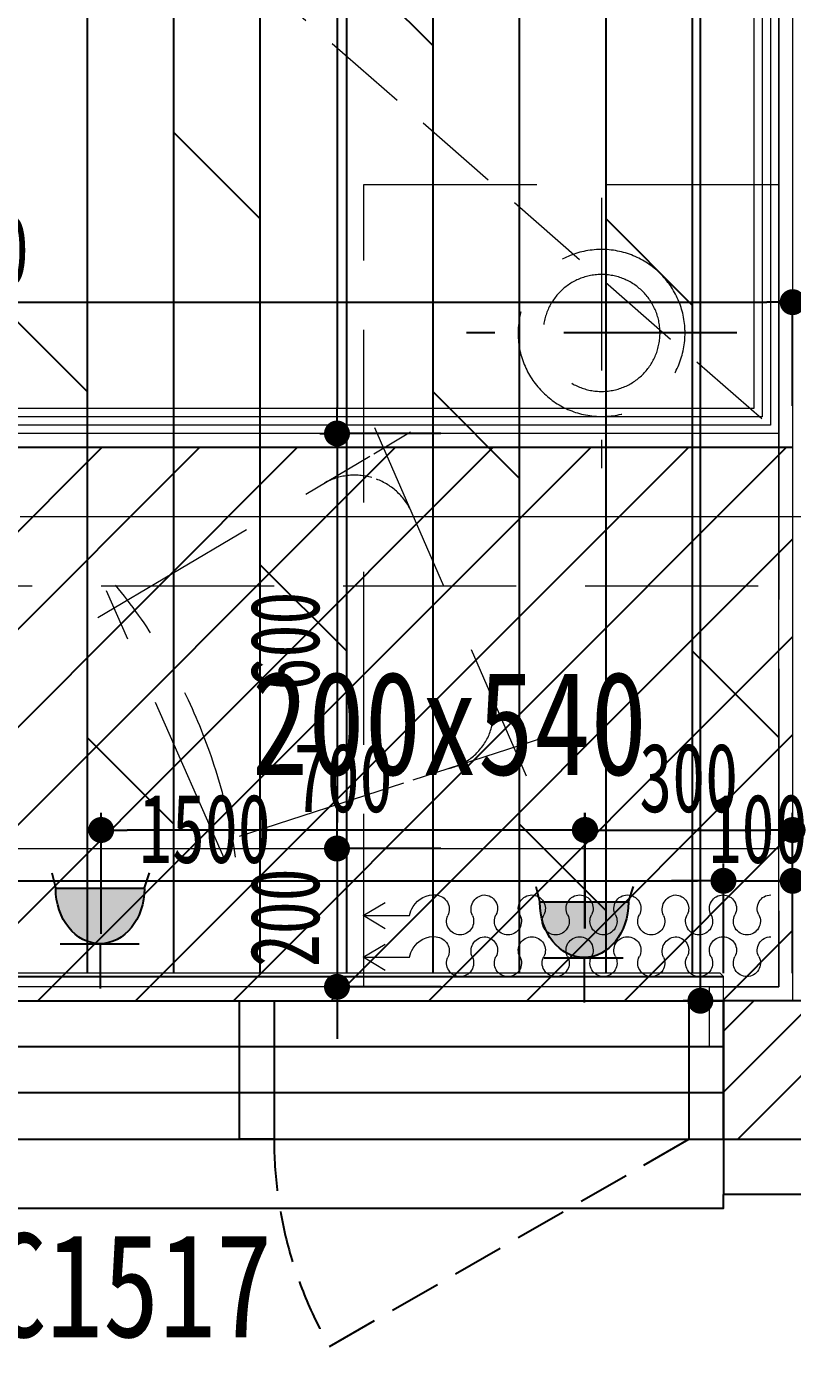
# Model space of a CAD drawing. Header units: millimetres. Extents: x 815519 to 890079, y 147095 to 251022.
# Drawn here: x 847004 to 848112, y 209418 to 211326 of the extents above; entities that cross this region are included whole.
import ezdxf
from ezdxf.enums import TextEntityAlignment as Align

# ---------------------------------------------------------------- set-up
doc = ezdxf.new("R2010")
doc.units = ezdxf.units.MM
doc.header["$LTSCALE"] = 1000
for name, pattern in [('__DASH', [0.35, 0.25, -0.1]), ('DASH', [0.35, 0.25, -0.1]), ('DOTE', [61.467999999999996, 50.8, -5.08, 0.508, -5.08])]:
    doc.linetypes.add(name, pattern=pattern)
doc.layers.get('Defpoints').update_dxf_attribs({"color": 1})
for name, color, linetype in [('0-活动家具', 30, 'Continuous'), ('A-WIND（门窗）', 155, 'Continuous'), ('A-完成面尺寸标注', 53, 'Continuous'), ('DOOR_FIRE', 4, 'Continuous'), ('DOOR_FIRE_TEXT', 7, 'Continuous'), ('EL-插座设备', 11, 'Continuous'), ('FC-材料分缝', 8, 'Continuous'), ('L-立面', 7, 'Continuous'), ('PC_预制外墙', 11, 'Continuous'), ('PC_预制外墙填充', 252, 'Continuous'), ('Q◆03 公共标注', 44, 'Continuous'), ('SURFACE', 6, 'Continuous'), ('看线', 163, 'Continuous'), ('砌墙(拆）', 12, 'Continuous')]:
    doc.layers.add(name, color=color, linetype=linetype)
for name, color, linetype, lineweight in [('EL-插座尺寸', 53, 'Continuous', 0), ('FF-活动家具', 33, 'Continuous', 0), ('FF-窗帘', 8, 'Continuous', 0), ('L-梁', 91, 'DASH', 0), ('RC-天花尺寸', 53, 'Continuous', 0), ('RC-天花灯具尺寸', 53, 'Continuous', 0), ('RC-天花造型', 40, 'Continuous', 0), ('S-WALL', 255, 'Continuous', 0), ('S-装饰完成线', 30, 'Continuous', 0), ('S-轴线', 149, 'DOTE', 0), ('梁标注', 134, 'Continuous', 18)]:
    doc.layers.add(name, color=color, linetype=linetype, lineweight=lineweight)
doc.styles.add('TH-STYLE1', font='', dxfattribs={"width": 0.7})
doc.styles.add('宋体', font='', dxfattribs={"width": 0.8})
doc.styles.add('文字标注', font='')
doc.styles.get('TH-STYLE1').set_extended_font_data('STFangsong')
doc.styles.get('宋体').set_extended_font_data('NSimSun')
doc.styles.get('文字标注').set_extended_font_data('SimSun')
doc.dimstyles.new('[布局]1：50', dxfattribs={"dimtxt": 2, "dimasz": 0.75, "dimexe": 0.5, "dimexo": 0.8, "dimgap": 0.5, "dimtad": 1, "dimdec": 0, "dimlfac": 50, "dimrnd": 5, "dimdsep": 46, "dimtxsty": 'TH-STYLE1', "dimblk": 'DOT', "dimcen": 1, "dimdle": 0.5, "dimclrd": 53, "dimclre": 53, "dimclrt": 53, "dimadec": 0, "dimazin": 0, "dimtfac": 1, "dimtdec": 0, "dimtix": 1, "dimtmove": 2, "dimatfit": 3, "dimldrblk": 'HBA_DIMENSION_TICK-天华', "dimfxl": 3, "dimfxlon": 1, "dimarcsym": 0})
doc.dimstyles.new('TH-1：50', dxfattribs={"dimscale": 50, "dimtxt": 2, "dimasz": 0.75, "dimexe": 0.5, "dimexo": 0.8, "dimgap": 0.5, "dimtad": 1, "dimdec": 0, "dimrnd": 5, "dimdsep": 46, "dimtxsty": 'TH-STYLE1', "dimblk": 'DOT', "dimcen": 1, "dimdle": 0.5, "dimclrd": 53, "dimclre": 53, "dimclrt": 2, "dimadec": 0, "dimazin": 2, "dimtfac": 1, "dimtdec": 0, "dimtix": 1, "dimtmove": 2, "dimatfit": 3, "dimldrblk": 'HBA_DIMENSION_TICK-天华', "dimfxl": 3, "dimfxlon": 1, "dimarcsym": 0})
doc.dimstyles.new('TH-[布局]1：50', dxfattribs={"dimscale": 0, "dimtxt": 2, "dimasz": 0.75, "dimexe": 0.3, "dimexo": 0.8, "dimgap": 0.5, "dimtad": 1, "dimdec": 0, "dimrnd": 5, "dimdsep": 46, "dimtxsty": 'TH-STYLE1', "dimblk": 'DOT', "dimcen": 1, "dimdle": 0.5, "dimclrd": 53, "dimclre": 53, "dimclrt": 53, "dimadec": 0, "dimazin": 2, "dimtfac": 1, "dimtdec": 0, "dimtix": 1, "dimtmove": 2, "dimatfit": 3, "dimldrblk": 'HBA_DIMENSION_TICK-天华', "dimfxl": 3, "dimfxlon": 1, "dimarcsym": 0})

# ---------------------------------------------------------------- blocks, each defined once
blk = doc.blocks.new('A$C1EA0113C')
at = {"layer": '0-活动家具', "color": 8, "linetype": 'DASH'}
blk.add_line((195.549183363968, 391.0984374190448), (195.549183363968, 3.650912549346685e-05), dxfattribs=at)
at = {"layer": 'FF-活动家具', "linetype": 'DASH'}
blk.add_line((-1.702865120023489e-05, 195.5492369645508), (391.0983837565873, 195.5492369645508), dxfattribs=at)
at = {"layer": 'FF-活动家具', "linetype": 'DASH', "extrusion": (0, 0, -1)}
for major_axis, ratio, start_param, end_param in [((1.73340445565072, 120.696936384047), 0.9999999996769376, 4.696314069680018, 10.9794993768596), ((-2.97781193208558, 84.44408005495366), 0.9999999996872012, -1.564399554018471, 4.718785753161113)]:
    blk.add_ellipse((195.5491833639389, 195.5492369645508), major_axis=major_axis, ratio=ratio, start_param=start_param, end_param=end_param, dxfattribs=at)
blk = doc.blocks.new('A$C733D5D15')
at = {"layer": 'FF-活动家具', "linetype": 'DASH'}
for p, q in [((368.1799120194046, 624.0153074968839), (560.6067345349875, 209.1146817791741)), ((-3.341736737638712e-05, 475.9580544346245), (405.5503612627363, 607.6115346915321)), ((85.427604433964, 208.3159410334192), (19.86624071816914, 512.7174838093342)), ((601.3134762732079, 197.7497641954105), (77.90934537901194, 30.50470470241271)), ((130.2938569862163, 0.001840754644945264), (88.46212965701125, 194.2266343568917)), ((563.5383701404935, 202.7936427933164), (589.5335397095041, 146.7442211022135))]:
    blk.add_line(p, q, dxfattribs=at)
for centre, radius, start, end in [((-30.04178614984266, 1258.686014368432), 798.7587746326495, 272.3925279999871, 303.6108567061957), ((445.9108490341896, 242.5763685248094), 89.9999999999999, 338.1735439762219, 23.43100637849881), ((445.9108490341896, 242.5763685248094), 89.9999999999999, 287.7204132468497, 333.6997813437555), ((182.2275440461235, 150.8814020511927), 82.93118123551704, 186.567146300407, 286.5409452305503)]:
    blk.add_arc(centre, radius, start, end, dxfattribs=at)
blk = doc.blocks.new('wgwegwevberr')
at = {"layer": 'L-梁', "linetype": 'DASH'}
for p, q in [((845712.2908410077, 139443.9198255709), (850512.2908410077, 139443.9198255709)), ((845712.2908410077, 139243.9198255709), (850512.2908410077, 139243.9198255709))]:
    blk.add_line(p, q, dxfattribs=at)
blk = doc.blocks.new('_Dot')
at = {"color": 33, "linetype": 'ByBlock', "lineweight": -2}
blk.add_line((-0.5, 0), (-1, 0), dxfattribs=at)
at = {"color": 33, "linetype": 'ByBlock', "const_width": 0.5}
blk.add_lwpolyline([(-0.25, 0, 1), (0.25, 0, 1)], format="xyb", close=True, dxfattribs=at)
blk = doc.blocks.new('*D372')
at = {"layer": 'Defpoints', "color": 0, "transparency": 16777216}
for p in [(847112.2403575006, 210164.3065036868), (847812.2898825818, 209981.9243857978), (847112.2403575006, 209969.8547322735)]:
    blk.add_point(p, dxfattribs=at)
at = {"layer": 'EL-插座尺寸', "color": 53, "lineweight": -2, "transparency": 16777216}
for p, q in [((847112.2403575006, 210014.3065036868), (847112.2403575006, 210189.3065036868)), ((847812.2898825818, 210021.9243857978), (847812.2898825818, 210189.3065036868)), ((847774.7898825818, 210164.3065036868), (847149.7403575006, 210164.3065036868))]:
    blk.add_line(p, q, dxfattribs=at)
at = {"layer": 'EL-插座尺寸', "color": 53, "lineweight": -2, "transparency": 16777216, "xscale": 37.5, "yscale": 37.5, "zscale": 37.5, "rotation": 180}
blk.add_blockref('_Dot', (847112.2403575006, 210164.3065036868), dxfattribs=at)
at = {"layer": 'EL-插座尺寸', "color": 53, "lineweight": -2, "transparency": 16777216, "xscale": 37.5, "yscale": 37.5, "zscale": 37.5}
blk.add_blockref('_Dot', (847812.2898825818, 210164.3065036868), dxfattribs=at)
at = {"layer": 'EL-插座尺寸', "color": 2, "transparency": 16777216, "insert": (847462.2651200412, 210239.3065036868), "char_height": 100, "attachment_point": 5, "style": 'TH-STYLE1'}
blk.add_mtext('700', dxfattribs=at)
blk = doc.blocks.new('HBA_DIMENSION_TICK-天华')
at = {"color": 50, "linetype": 'ByBlock'}
for points in [[(-72.71380314899943, 62.30698125037156), (-54.90621744059899, 79.96268050879007), (-12, -0.03731949120992795), (0, 0)], [(-72.71380314899943, -62.30698125037156), (-54.90621744059899, -79.96268050879007), (-12, 0.03731949120992795), (0, 0)]]:
    blk.add_solid(points, dxfattribs=at)
blk = doc.blocks.new('*D370')
at = {"layer": 'Defpoints', "color": 0, "transparency": 16777216}
for p in [(848112.2898644928, 210164.3065036868), (847811.821843576, 209981.9243857978), (848112.2898644928, 209981.9243857972)]:
    blk.add_point(p, dxfattribs=at)
at = {"layer": 'EL-插座尺寸', "color": 53, "lineweight": -2, "transparency": 16777216}
for p, q in [((847811.821843576, 210021.9243857978), (847811.821843576, 210189.3065036868)), ((848112.2898644928, 210021.9243857972), (848112.2898644928, 210189.3065036868)), ((847849.321843576, 210164.3065036868), (848074.7898644928, 210164.3065036868))]:
    blk.add_line(p, q, dxfattribs=at)
at = {"layer": 'EL-插座尺寸', "color": 53, "lineweight": -2, "transparency": 16777216, "xscale": 37.5, "yscale": 37.5, "zscale": 37.5, "rotation": 180}
blk.add_blockref('_Dot', (847811.821843576, 210164.3065036868), dxfattribs=at)
at = {"layer": 'EL-插座尺寸', "color": 53, "lineweight": -2, "transparency": 16777216, "xscale": 37.5, "yscale": 37.5, "zscale": 37.5}
blk.add_blockref('_Dot', (848112.2898644928, 210164.3065036868), dxfattribs=at)
at = {"layer": 'EL-插座尺寸', "color": 2, "transparency": 16777216, "insert": (847962.0558540344, 210239.3065036868), "char_height": 100, "attachment_point": 5, "style": 'TH-STYLE1'}
blk.add_mtext('300', dxfattribs=at)
blk = doc.blocks.new('$WINLIB2D$00000001')
for p, q in [((-0.5, 0.5), (0.5, 0.5)), ((-0.5, 0.5), (-0.4999999999999999, -0.5)), ((0.5, -0.5), (0.5, 0.5)), ((0.5, 0.1666666666666666), (-0.5, 0.1666666666666666)), ((0.5, -0.1666666666666667), (-0.5, -0.1666666666666667)), ((-0.4999999999999999, -0.5), (0.5, -0.5))]:
    blk.add_line(p, q)
blk = doc.blocks.new('*D1013')
at = {"layer": 'A-完成面尺寸标注', "color": 53, "lineweight": -2, "ltscale": 0.5, "transparency": 16777216}
for p, q in [((848012.2898645813, 209957.4965281287), (848012.2898645813, 210115.8707664499)), ((848112.2898645168, 209957.4952294268), (848112.2898645168, 210115.8707664499)), ((847974.7898645813, 210090.8707664499), (847937.2898645813, 210090.8707664499)), ((848012.2898645813, 210090.8707664499), (848112.2898645168, 210090.8707664499)), ((848149.7898645168, 210090.8707664499), (848187.2898645168, 210090.8707664499))]:
    blk.add_line(p, q, dxfattribs=at)
at = {"layer": 'Defpoints', "color": 0, "ltscale": 0.5, "transparency": 16777216}
for p in [(848112.2898645168, 210090.8707664499), (848012.2898645813, 209917.5206692459, 6.894340875746148), (848112.2898645168, 209917.519370228, 6.894340875746148)]:
    blk.add_point(p, dxfattribs=at)
at = {"layer": 'A-完成面尺寸标注', "color": 53, "lineweight": -2, "ltscale": 0.5, "transparency": 16777216, "xscale": 37.49999999999999, "yscale": 37.49999999999999, "zscale": 37.49999999999999}
blk.add_blockref('_Dot', (848012.2898645813, 210090.8707664499), dxfattribs=at)
at = {"layer": 'A-完成面尺寸标注', "color": 53, "lineweight": -2, "ltscale": 0.5, "transparency": 16777216, "xscale": 37.49999999999999, "yscale": 37.49999999999999, "zscale": 37.49999999999999, "rotation": 180}
blk.add_blockref('_Dot', (848112.2898645168, 210090.8707664499), dxfattribs=at)
at = {"layer": 'A-完成面尺寸标注', "color": 53, "ltscale": 0.5, "transparency": 16777216, "insert": (848062.2898645491, 210165.8707664499), "char_height": 99.99999999999999, "attachment_point": 5, "style": 'TH-STYLE1'}
blk.add_mtext('100', dxfattribs=at)
blk = doc.blocks.new('*D1014')
at = {"layer": 'A-完成面尺寸标注', "color": 53, "lineweight": -2, "ltscale": 0.5, "transparency": 16777216}
for p, q in [((846512.289879569, 209941.6655095831), (846512.289879569, 210115.8707664499)), ((848012.2898645815, 209957.4965281297), (848012.2898645815, 210115.8707664499)), ((846549.789879569, 210090.8707664499), (847974.7898645815, 210090.8707664499))]:
    blk.add_line(p, q, dxfattribs=at)
at = {"layer": 'Defpoints', "color": 0, "ltscale": 0.5, "transparency": 16777216}
for p in [(848012.2898645815, 210090.8707664499), (848012.2898645815, 209917.5206692469, 6.894340875746148), (846512.289879569, 209901.686215854, 6.894340875746148)]:
    blk.add_point(p, dxfattribs=at)
at = {"layer": 'A-完成面尺寸标注', "color": 53, "lineweight": -2, "ltscale": 0.5, "transparency": 16777216, "xscale": 37.49999999999999, "yscale": 37.49999999999999, "zscale": 37.49999999999999, "rotation": 180}
blk.add_blockref('_Dot', (846512.289879569, 210090.8707664499), dxfattribs=at)
at = {"layer": 'A-完成面尺寸标注', "color": 53, "lineweight": -2, "ltscale": 0.5, "transparency": 16777216, "xscale": 37.49999999999999, "yscale": 37.49999999999999, "zscale": 37.49999999999999}
blk.add_blockref('_Dot', (848012.2898645815, 210090.8707664499), dxfattribs=at)
at = {"layer": 'A-完成面尺寸标注', "color": 53, "ltscale": 0.5, "transparency": 16777216, "insert": (847262.2898720752, 210165.8707664499), "char_height": 99.99999999999999, "attachment_point": 5, "style": 'TH-STYLE1'}
blk.add_mtext('1500', dxfattribs=at)
blk = doc.blocks.new('*D1006')
at = {"layer": 'A-完成面尺寸标注', "color": 53, "lineweight": -2, "ltscale": 0.5, "transparency": 16777216}
for p, q in [((848072.3277051914, 213317.5193702823), (847953.9026900696, 213317.5193702823)), ((847978.9026900696, 209955.0193702281), (847978.9026900696, 213280.0193702823)), ((848072.3277051912, 209917.5193702281), (847953.9026900696, 209917.5193702281))]:
    blk.add_line(p, q, dxfattribs=at)
at = {"layer": 'Defpoints', "color": 0, "ltscale": 0.5, "transparency": 16777216}
for p in [(847978.9026900696, 213317.5193702823), (848112.2898645175, 213317.5193702823, 6.894340875746148), (848112.2898645173, 209917.5193702281, 6.894340875746148)]:
    blk.add_point(p, dxfattribs=at)
at = {"layer": 'A-完成面尺寸标注', "color": 53, "lineweight": -2, "ltscale": 0.5, "transparency": 16777216, "xscale": 37.49999999999999, "yscale": 37.49999999999999, "zscale": 37.49999999999999}
for p, rotation in [((847978.9026900696, 213317.5193702823), 90), ((847978.9026900696, 209917.5193702281), 270)]:
    blk.add_blockref('_Dot', p, dxfattribs=dict(at, rotation=rotation))
at = {"layer": 'A-完成面尺寸标注', "color": 53, "ltscale": 0.5, "transparency": 16777216, "insert": (847903.9026900694, 211617.5193702549), "char_height": 99.99999999999999, "attachment_point": 5, "rotation": 90, "style": 'TH-STYLE1'}
blk.add_mtext('3400', dxfattribs=at)
blk = doc.blocks.new('*D288')
at = {"layer": 'Defpoints', "color": 0, "ltscale": 0.5, "transparency": 16777216}
for p in [(847622.781236691, 213197.5193703057), (847388.4248830024, 210737.5193702907), (847453.3673164975, 210737.5193702907)]:
    blk.add_point(p, dxfattribs=at)
at = {"layer": 'RC-天花尺寸', "color": 53, "lineweight": -2, "ltscale": 0.5, "transparency": 16777216}
for p, q in [((847582.781236691, 213197.5193703057), (847438.3673164975, 213197.5193703057)), ((847453.3673164975, 213160.0193703057), (847453.3673164975, 210775.0193702907)), ((847428.4248830024, 210737.5193702907), (847468.3673164975, 210737.5193702907))]:
    blk.add_line(p, q, dxfattribs=at)
at = {"layer": 'RC-天花尺寸', "color": 53, "lineweight": -2, "ltscale": 0.5, "transparency": 16777216, "xscale": 37.49999999999999, "yscale": 37.49999999999999, "zscale": 37.49999999999999}
for p, rotation in [((847453.3673164975, 213197.5193703057), 90), ((847453.3673164975, 210737.5193702907), 270)]:
    blk.add_blockref('_Dot', p, dxfattribs=dict(at, rotation=rotation))
at = {"layer": 'RC-天花尺寸', "color": 53, "ltscale": 0.5, "transparency": 16777216, "insert": (847378.3673164973, 211967.519370298), "char_height": 99.99999999999997, "attachment_point": 5, "rotation": 90, "style": 'TH-STYLE1'}
blk.add_mtext('2460', dxfattribs=at)
blk = doc.blocks.new('*D279')
at = {"layer": 'Defpoints', "color": 0, "ltscale": 0.5, "transparency": 16777216}
for p in [(848092.289864493, 210737.5193702895), (847453.3673164975, 210137.5193702907), (848092.2898644912, 210137.5193702907, 6.894340875746146)]:
    blk.add_point(p, dxfattribs=at)
at = {"layer": 'RC-天花尺寸', "color": 53, "lineweight": -2, "ltscale": 0.5, "transparency": 16777216}
for p, q in [((847603.3673164975, 210737.5193702895), (847438.3673164975, 210737.5193702895)), ((847453.3673164975, 210700.0193702895), (847453.3673164975, 210175.0193702907)), ((847603.3581468926, 210137.5193702907), (847438.3673164975, 210137.5193702907))]:
    blk.add_line(p, q, dxfattribs=at)
at = {"layer": 'RC-天花尺寸', "color": 53, "lineweight": -2, "ltscale": 0.5, "transparency": 16777216, "xscale": 37.49999999999999, "yscale": 37.49999999999999, "zscale": 37.49999999999999}
for p, rotation in [((847453.3673164975, 210737.5193702895), 90), ((847453.3673164975, 210137.5193702907), 270)]:
    blk.add_blockref('_Dot', p, dxfattribs=dict(at, rotation=rotation))
at = {"layer": 'RC-天花尺寸', "color": 53, "ltscale": 0.5, "transparency": 16777216, "insert": (847378.3673164973, 210437.5193702898), "char_height": 99.99999999999997, "attachment_point": 5, "rotation": 90, "style": 'TH-STYLE1'}
blk.add_mtext('600', dxfattribs=at)
blk = doc.blocks.new('*D537')
at = {"layer": 'Defpoints', "color": 0, "transparency": 16777216}
for p in [(848112.2898644885, 210927.3721951125), (845712.2898645876, 210717.5183544849), (848112.2898644885, 210717.5193702875)]:
    blk.add_point(p, dxfattribs=at)
at = {"layer": 'Q◆03 公共标注', "color": 53, "lineweight": -2, "transparency": 16777216}
for p, q in [((845712.2898645876, 210777.3721951125), (845712.2898645876, 210942.3721951125)), ((845749.7898645876, 210927.3721951125), (848074.7898644885, 210927.3721951125)), ((848112.2898644885, 210777.3721951125), (848112.2898644885, 210942.3721951125))]:
    blk.add_line(p, q, dxfattribs=at)
at = {"layer": 'Q◆03 公共标注', "color": 53, "lineweight": -2, "transparency": 16777216, "xscale": 37.49999999999999, "yscale": 37.49999999999999, "zscale": 37.49999999999999, "rotation": 180}
blk.add_blockref('_Dot', (845712.2898645876, 210927.3721951125), dxfattribs=at)
at = {"layer": 'Q◆03 公共标注', "color": 53, "lineweight": -2, "transparency": 16777216, "xscale": 37.49999999999999, "yscale": 37.49999999999999, "zscale": 37.49999999999999}
blk.add_blockref('_Dot', (848112.2898644885, 210927.3721951125), dxfattribs=at)
at = {"layer": 'Q◆03 公共标注', "color": 53, "transparency": 16777216, "insert": (846912.289864538, 211002.3721951125), "char_height": 99.99999999999996, "attachment_point": 5, "style": 'TH-STYLE1'}
blk.add_mtext('2400', dxfattribs=at)
blk = doc.blocks.new('A户型左模型')
at = {"layer": '梁标注', "color": 3, "style": '宋体', "width": 0.8}
blk.add_text('200x540', height=150, dxfattribs=at).set_placement((670421.8599193587, -226726.5297817318), align=Align.MIDDLE_CENTER)
blk = doc.blocks.new('*U237')
at = {"color": 4}
blk.add_line((-4.999999996158294, 39.98557855942636), (0, 35.00000047762296), dxfattribs=at)
blk.add_lwpolyline([(-4.999999996158294, 39.98557855942636), (-1494.999999949359, 39.99915541774581), (-1499.999999953667, 34.99919327385479), (-1499.999970071583, -66.66810005951436), (2.987975540236221e-05, -66.66729333336914), (7.799826562404633e-09, 35.00000053833355), (7.799826562404633e-09, 35.00000053833355)], dxfattribs=at)
at = {"layer": 'L-立面', "color": 251}
blk.add_line((-1499.999999953667, 34.99919327385479), (0, 35.00000047762296), dxfattribs=at)
blk = doc.blocks.new('A$C0F24531A')
at = {"layer": 'EL-插座设备'}
blk.add_hatch(color=11, dxfattribs=at).paths.add_polyline_path([(-2.976640269975096, 5.371665836793497, 0.9983073830635988), (2.975537809515817, 5.371639309405211)])
at = {"layer": 'EL-插座设备', "color": 11}
for p, q in [((-2.976679597108646, 5.396945536701295), (-3.309221474765565, 6.21503111970893)), ((2.975770311149763, 5.406132355251983), (3.222978896681425, 6.197756052789577)), ((-2.976640269975096, 5.371665836793497), (2.975537809515817, 5.371639309405211)), ((2.975537809515817, 5.371639309405211), (2.975770311149763, 5.406132355251983)), ((2.671687572794006, 2.390733290140492), (-2.628254810537252, 2.390733290140492)), ((-8.427948117173401e-07, 2.400600969166379), (-1.77635683940025e-13, -1.814681738210311e-11))]:
    blk.add_line(p, q, dxfattribs=at)
blk.add_arc((-0.0005512077708047514, 5.376694228461346), 2.976093310179435, 180.0968066950593, 359.9026825987402, dxfattribs=at)
blk = doc.blocks.new('A$C43BA3555')
at = {"layer": 'EL-插座设备', "color": 11, "xscale": 42.42424242361449, "yscale": 42.42424242361449, "zscale": 42.42424242361449, "rotation": 180}
blk.add_blockref('A$C0F24531A', (0, 0), dxfattribs=at)
at = {"layer": 'EL-插座设备', "color": 11, "style": '文字标注'}
blk.add_attdef('F', (-32.38335009472212, -348.6530738524234), '', height=106.060606060606, dxfattribs=at)
blk = doc.blocks.new('TT')
at = {"layer": 'FF-窗帘'}
for points in [[(848521.7880302635, 209049.8914413959), (848490.1552245228, 209068.9066287643)], [(848490.1552245228, 209030.8762540275), (848521.7880302635, 209049.8914413959), (848454.7675029718, 209049.8914413959)]]:
    blk.add_lwpolyline(points, dxfattribs=at)
for centre, major_axis, ratio, start_param, end_param in [((847932.3346887209, 209060.0596049919), (13.84797919496884, 13.84797919496883), 0.999999999998244, 5.007829817527658, 7.068583470577913), ((848001.454688682, 209060.0596049919), (-13.84797919494304, 13.84797919494304), 0.99999999999998, -0.7853981633974583, 1.275355489651444), ((848001.454688682, 209060.0596049919), (13.84797919496884, 13.84797919496883), 0.999999999998244, 5.007829817527658, 7.068583470577913), ((848070.5746886431, 209060.0596049919), (-13.84797919494304, 13.84797919494304), 0.99999999999998, -0.7853981633974583, 1.275355489651444), ((848068.4008194301, 209058.7744605358), (-14.83655784245781, 14.83655784245781), 0.9999999999982514, 3.48983710719389, 5.393994803326913), ((848139.6946886042, 209060.0596049919), (-13.84797919494304, 13.84797919494304), 0.99999999999998, -0.7853981633974583, 1.275355489651444), ((848139.6946886042, 209060.0596049919), (-13.84797919496253, 13.84797919496254), 0.999999999993903, 3.437033490734949, 5.49778714377909), ((848208.8146885653, 209060.0596049919), (-13.84797919494304, 13.84797919494304), 0.99999999999998, -0.7853981633974583, 1.275355489651444), ((848208.8146885653, 209060.0596049919), (-13.84797919496253, 13.84797919496254), 0.999999999993903, 3.437033490734949, 5.49778714377909), ((848277.9346885264, 209060.0596049919), (13.84797919500862, 13.84797919500862), 0.9999999999940755, 0.7853981634004105, 2.846151816441888), ((848277.9346885264, 209060.0596049919), (-13.84797919496253, 13.84797919496254), 0.999999999993903, 3.437033490734949, 5.49778714377909), ((848347.0546884876, 209060.0596049919), (13.84797919500862, 13.84797919500862), 0.9999999999940755, 0.7853981634004105, 2.846151816441888), ((848344.8808192746, 209058.7744605358), (-14.83655784245781, 14.83655784245781), 0.9999999999982514, 3.48983710719389, 5.393994803326913), ((848418.3485576616, 209058.7744605358), (14.83655784247125, 14.83655784247125), 0.9999999999988556, 0.8891905038520905, 2.79334819998589), ((848419.7891099679, 209044.9451583944), (24.66826137404671, 24.66826137404671), 0.9999999999966123, 6.038206644049207, 7.17237581103328), ((848414.1444821429, 209041.5583816994), (-29.32294072350209, 29.3229407235021), 0.9999999999581517, 4.12931557176466, 4.467410317268635), ((847966.8946887014, 209041.6276050023), (13.84797919499463, 13.84797919499463), 0.999999999996508, 1.866237163937382, 3.926990816988988), ((847966.8946887014, 209041.6276050023), (-13.84797919499462, 13.84797919499463), 0.999999999996508, 2.356194490190599, 4.416948143242204), ((848036.0146886625, 209041.6276050023), (13.84797919499463, 13.84797919499463), 0.999999999996508, 1.866237163937382, 3.926990816988988), ((848036.0146886625, 209041.6276050023), (-13.84797919499462, 13.84797919499463), 0.999999999996508, 2.356194490190599, 4.416948143242204), ((848105.1346886236, 209041.6084279307), (-13.83441895749806, 13.83441895749806), 0.9999999999995711, 0.3482444536021887, 2.356194490192131), ((848105.1346886236, 209041.6276050023), (-13.84797919499462, 13.84797919499463), 0.999999999996508, 2.356194490190599, 4.416948143242204), ((848174.2546885847, 209041.6276050023), (13.84797919499463, 13.84797919499463), 0.999999999996508, 1.866237163937382, 3.926990816988988), ((848174.2546885847, 209041.6276050023), (-13.84797919499462, 13.84797919499463), 0.999999999996508, 2.356194490190599, 4.416948143242204), ((848243.3746885458, 209041.6276050023), (13.84797919499463, 13.84797919499463), 0.999999999996508, 1.866237163937382, 3.926990816988988), ((848243.3746885458, 209041.6276050023), (-13.84797919499462, 13.84797919499463), 0.999999999996508, 2.356194490190599, 4.416948143242204), ((848312.4946885069, 209041.6276050023), (13.84797919499463, 13.84797919499463), 0.999999999996508, 1.866237163937382, 3.926990816988988), ((848312.4946885069, 209041.6276050023), (-13.84797919499462, 13.84797919499463), 0.999999999996508, 2.356194490190599, 4.416948143242204), ((848381.614688468, 209041.6084279307), (-13.83441895749806, 13.83441895749806), 0.9999999999995711, 0.3482444536021887, 2.356194490192131), ((848381.614688468, 209041.6084279307), (-13.83441895751825, 13.83441895751825), 0.9999999999986474, 2.356194490191668, 4.364144526783072)]:
    blk.add_ellipse(centre, major_axis=major_axis, ratio=ratio, start_param=start_param, end_param=end_param, dxfattribs=at)
blk = doc.blocks.new('*D544')
at = {"layer": 'Defpoints', "color": 0, "ltscale": 0.5, "transparency": 16777216}
for p in [(848092.2898644912, 210137.5193702907), (847453.3673164975, 209937.5193702907), (848092.2898644913, 209937.5193702907)]:
    blk.add_point(p, dxfattribs=at)
at = {"layer": 'RC-天花尺寸', "color": 53, "lineweight": -2, "ltscale": 0.5, "transparency": 16777216}
for p, q in [((847453.3673164975, 210175.0193702907), (847453.3673164975, 210212.5193702907)), ((847603.3673164975, 210137.5193702907), (847438.3673164975, 210137.5193702907)), ((847453.3673164975, 210137.5193702907), (847453.3673164975, 209937.5193702907)), ((847603.3673164975, 209937.5193702907), (847438.3673164975, 209937.5193702907)), ((847453.3673164975, 209900.0193702907), (847453.3673164975, 209862.5193702907))]:
    blk.add_line(p, q, dxfattribs=at)
at = {"layer": 'RC-天花尺寸', "color": 53, "lineweight": -2, "ltscale": 0.5, "transparency": 16777216, "xscale": 37.49999999999999, "yscale": 37.49999999999999, "zscale": 37.49999999999999}
for p, rotation in [((847453.3673164975, 210137.5193702907), 270), ((847453.3673164975, 209937.5193702907), 90)]:
    blk.add_blockref('_Dot', p, dxfattribs=dict(at, rotation=rotation))
at = {"layer": 'RC-天花尺寸', "color": 53, "ltscale": 0.5, "transparency": 16777216, "insert": (847378.3673164973, 210037.5193702905), "char_height": 99.99999999999997, "attachment_point": 5, "rotation": 90, "style": 'TH-STYLE1'}
blk.add_mtext('200', dxfattribs=at)
blk = doc.blocks.new('A$C746D5DE6')
at = {"layer": 'PC_预制外墙'}
blk.add_lwpolyline([(5999.970850538579, 200.0033284889651), (5999.970850538579, 0.003328488732222468), (6649.970850695274, 0.003328481747303158), (6649.970850695274, 200.0033284819801), (5999.970850538579, 200.0033284889651)], close=True, dxfattribs=at)
at = {"layer": 'PC_预制外墙填充'}
for p, q in [((5999.970850538812, 156.1339810246136), (6043.840198002872, 200.0033284885576)), ((5999.970850538579, 67.7456333761802), (6132.228545650025, 200.0033284876263)), ((6020.616893299273, 0.003328488499391824), (6220.616893297411, 200.0033284866367))]:
    blk.add_line(p, q, dxfattribs=at)

msp = doc.modelspace()

# ---------------------------------------------------------------- hatches: boundary and pattern name
at = {"layer": 'FC-材料分缝', "ltscale": 0.5}
h = msp.add_hatch(dxfattribs=at)
h.set_pattern_fill('DOLMIT', color=250, scale=500, angle=90, style=0, double=1)
h.set_pattern_definition([(90, (848092.2898644909, 213297.5193702898), (-125, 7.654042494670958e-15), []), (135, (848092.2898644909, 213297.5193702898), (-249.9999995804922, -249.9999995804921), [176.7766952966369, -353.5533905932737])])
h.paths.add_polyline_path([(845732.289864594, 213297.5193702909), (848092.2898644909, 213297.5193702909), (848092.2898644909, 209937.5193702906), (848012.289864586, 209937.5193702906), (848012.2898645893, 209952.5206697167), (848007.2898645854, 209957.5062478063), (846517.2898646322, 209957.5198246646), (846512.2898646279, 209952.5198625207), (846512.289864629, 209935.0198625207), (845732.289864594, 209937.5193702906)])
at = {"layer": '砌墙(拆）', "ltscale": 0.5}
h = msp.add_hatch(dxfattribs=at)
h.set_pattern_fill('ANSI31', color=8, scale=800)
h.set_pattern_definition([(45, (0, 0), (-70.71067811865474, 70.71067811865476), [])])
h.paths.add_polyline_path([(848112.2898644923, 210717.5193702883), (845712.28986459, 210717.5183544857), (845712.2898645888, 209917.5193702916), (846512.2898646087, 209917.5193702916), (847912.2898645186, 209917.5193702907), (848112.2898644909, 209917.5193702906)])

# ---------------------------------------------------------------- linework, layer by layer
at = {"layer": 'A-WIND（门窗）', "linetype": 'DASH', "ltscale": 0.3}
msp.add_line((847442.6741527123, 209417.5193703046), (847962.2893949831, 209717.5193703046), dxfattribs=at)
at = {"layer": 'A-WIND（门窗）'}
for points in [[(847312.2895805859, 209717.5192281466), (847312.2895805859, 209917.519370292), (847362.289722552, 209917.5193703036), (847362.289722552, 209717.5193703036)], [(848012.2898645182, 209717.5192281466), (848012.2898645182, 209917.519370292), (847962.289722552, 209917.5193703036), (847962.289722552, 209717.5193703036)]]:
    msp.add_lwpolyline(points, close=True, dxfattribs=at)
at = {"layer": 'A-WIND（门窗）', "linetype": 'DASH', "ltscale": 0.3}
msp.add_arc((847962.2893949831, 209717.5193703046), 600.0000000000776, 180, 210.0000000180621, dxfattribs=at)
at = {"layer": 'FF-活动家具', "linetype": 'DASH'}
msp.add_lwpolyline([(847492.2898644909, 209937.5193702906), (847492.2898644909, 211097.5193701876), (848092.2898644909, 211097.5193701876), (848092.2898644909, 209937.5193702906)], close=True, dxfattribs=at)
at = {"layer": 'RC-天花灯具尺寸', "color": 250, "linetype": '__DASH', "ltscale": 0.5}
msp.add_line((845732.289864594, 212797.5193702909), (848092.2898644909, 210737.5193702904), dxfattribs=at)
at = {"layer": 'RC-天花造型', "ltscale": 0.5}
for p, q in [((848092.2898644909, 210737.5193702904), (845732.28986459, 210737.5193702906)), ((845732.2898645888, 210137.5193702916), (848092.2898644909, 210137.5193702906))]:
    msp.add_line(p, q, dxfattribs=at)
msp.add_lwpolyline([(845732.289864594, 213197.5193703056), (848092.2898644923, 213197.5193703056), (848092.2898644924, 210737.5193702906), (845732.2898645941, 210737.5193702906)], close=True, dxfattribs=at)
at = {"layer": 'RC-天花造型', "color": 250, "ltscale": 0.5}
for points in [[(845744.289864594, 213185.5193703056), (848080.2898644923, 213185.5193703056), (848080.2898644924, 210749.5193702906), (845744.2898645941, 210749.5193702906)], [(845756.289864594, 213173.5193703056), (848068.2898644923, 213173.5193703056), (848068.2898644924, 210761.5193702906), (845756.2898645941, 210761.5193702906)]]:
    msp.add_lwpolyline(points, close=True, dxfattribs=at)
at = {"layer": 'RC-天花造型', "color": 8, "ltscale": 0.5}
msp.add_lwpolyline([(845768.289864594, 213161.5193703056), (848056.2898644923, 213161.5193703056), (848056.2898644924, 210773.5193702906), (845768.2898645941, 210773.5193702906)], close=True, dxfattribs=at)
at = {"layer": 'S-WALL'}
for p, q in [((848112.2898645168, 213317.5193702822), (848112.2898645168, 209917.519370228)), ((848112.2898645168, 209917.519370228), (848012.28986463, 209917.5193702103)), ((848012.28986463, 209917.5193702103), (848012.2898646302, 209717.5193703225)), ((848012.2898646302, 209717.5193703225), (848212.289864491, 209717.519370292))]:
    msp.add_line(p, q, dxfattribs=at)
at = {"layer": 'S-装饰完成线'}
msp.add_line((847992.2898645815, 209937.5193702906), (846532.2898646087, 209937.5193702916), dxfattribs=at)
msp.add_lwpolyline([(847992.2898645815, 209850.852703624), (847992.2898645815, 209937.5193702906), (848092.2898644909, 209937.5193702906), (848092.2898644969, 213297.5193702898), (848012.2898644909, 213297.5193702899), (848012.2898644934, 213437.5193702906)], dxfattribs=at)
at = {"layer": 'S-轴线', "linetype": 'DOTE', "ltscale": 0.03}
msp.add_line((841463.1978163768, 210617.5193702922), (852959.1090549015, 210617.5193702922), dxfattribs=at)
at = {"layer": 'SURFACE'}
for p, q in [((848012.2898645182, 209717.5195124374), (848012.2898645182, 209637.5195124374)), ((848662.2898644935, 209637.5193702922), (848012.2898645182, 209637.5193702922))]:
    msp.add_line(p, q, dxfattribs=at)
at = {"layer": '看线'}
msp.add_lwpolyline([(846512.2898655361, 209637.519370292), (846512.2898655361, 209617.519370292), (848012.2898655361, 209617.519370292), (848012.2898645182, 209637.5195124374)], dxfattribs=at)
at = {"layer": '砌墙(拆）', "color": 1, "linetype": 'Continuous', "ltscale": 0.5}
msp.add_line((845712.2898645338, 210717.5193703056), (848112.290841492, 210717.5193703056), dxfattribs=at)

# ---------------------------------------------------------------- block references
at = {"ltscale": 0.5}
msp.add_blockref('A$C746D5DE6', (842012.2922009301, 209717.5160418072), dxfattribs=at)
at = {"layer": 'DOOR_FIRE'}
ref = msp.add_blockref('$WINLIB2D$00000001', (847262.2898645634, 209817.519370292), dxfattribs=dict(at, xscale=1500, yscale=200, zscale=200))
ref.add_attrib('A', 'FC1517', dxfattribs={"layer": 'DOOR_FIRE_TEXT', "height": 150, "style": '宋体', "width": 0.8}).set_placement((846869.8723660061, 209386.1346896055), align=Align.BOTTOM_LEFT)
at = {"layer": 'EL-插座设备', "xscale": -0.508, "yscale": 0.635, "zscale": 0.508, "rotation": 180}
for p in [(847110.6939145419, 209935.1837302022), (847810.743430616, 209915.1838398022)]:
    msp.add_blockref('A$C43BA3555', p, dxfattribs=at)
at = {"layer": 'FF-活动家具', "linetype": 'DASH', "rotation": 270.000164991757}
msp.add_blockref('A$C1EA0113C', (847640.4689004114, 211078.3551485621, -6.8600422e-09), dxfattribs=at)
at = {"layer": 'FF-活动家具', "linetype": 'DASH', "extrusion": (0, 0, -1), "xscale": -1, "zscale": -1, "rotation": 264.1983596049452}
msp.add_blockref('A$C733D5D15', (-847765.3457680523, 210168.135381808, 6.8600422e-09), dxfattribs=at)
at = {"layer": 'FF-活动家具', "ltscale": 0.5}
msp.add_blockref('*U237', (848012.2898645815, 209917.5206692469), dxfattribs=at)
at = {"layer": 'FF-窗帘', "xscale": -1}
for p in [(1696013.056349135, 990.7607222553925), (1696013.056349135, 930.3805084318737)]:
    msp.add_blockref('TT', p, dxfattribs=at)
at = {"layer": 'L-梁', "color": 7}
for name, p in [('wgwegwevberr', (4.842877388000488e-07, 71273.5995447346)), ('A户型左模型', (177193.9952135045, 437045.5107063407))]:
    msp.add_blockref(name, p, dxfattribs=at)

# ---------------------------------------------------------------- dimensions: what is measured, and where the dimension line sits
at = {"layer": 'A-完成面尺寸标注', "ltscale": 0.5}
dim = msp.add_linear_dim(base=(847978.9026900696, 213317.5193702823, -6.894340875746148), p1=(848112.2898645168, 209917.519370228), p2=(848112.289864517, 213317.5193702822), angle=90, dimstyle='[布局]1：50', override={"dimscale": 49.99999999999999, "dimlfac": 1}, dxfattribs=at)
dim.commit()
dim.dimension.update_dxf_attribs({"geometry": '*D1006', "text_midpoint": (847903.9026900694, 211617.5193702549, -6.894340875746148)})
for base, p1, p2, picture, middle in [((848012.2898645815, 210090.8707664499, -6.894340875746148), (846512.289879569, 209901.686215854), (848012.2898645815, 209917.5206692469), '*D1014', (847262.2898720752, 210165.8707664499, -6.894340875746148)), ((848112.2898645168, 210090.8707664499, -6.894340875746148), (848012.2898645813, 209917.5206692459), (848112.2898645168, 209917.519370228), '*D1013', (848062.2898645491, 210165.8707664499, -6.894340875746148))]:
    dim = msp.add_linear_dim(base=base, p1=p1, p2=p2, dimstyle='[布局]1：50', override={"dimscale": 49.99999999999999, "dimlfac": 1}, dxfattribs=at)
    dim.commit()
    dim.dimension.update_dxf_attribs({"geometry": picture, "text_midpoint": middle})
at = {"layer": 'EL-插座尺寸'}
for base, p1, p2, picture, middle in [((847112.2403575006, 210164.3065036868, -6.894340875746146), (847812.2898825818, 209981.9243857978, -6.894340875746146), (847112.2403575006, 209969.8547322735, -6.894340875746146), '*D372', (847462.2651200412, 210239.3065036868, -6.894340875746146)), ((848112.2898644928, 210164.3065036868, -6.894340875746146), (847811.821843576, 209981.9243857978, -6.894340875746146), (848112.2898644928, 209981.9243857972, -6.894340875746146), '*D370', (847962.0558540344, 210239.3065036868, -6.894340875746146))]:
    dim = msp.add_linear_dim(base=base, p1=p1, p2=p2, dimstyle='TH-1：50', dxfattribs=at)
    dim.commit()
    dim.dimension.update_dxf_attribs({"geometry": picture, "text_midpoint": middle})
at = {"layer": 'Q◆03 公共标注'}
dim = msp.add_linear_dim(base=(848112.2898644885, 210927.3721951125, -6.894340875746146), p1=(845712.2898645876, 210717.5183544849, -6.894340875746146), p2=(848112.2898644885, 210717.5193702875, -6.894340875746146), dimstyle='TH-[布局]1：50', override={"dimscale": 49.99999999999998, "dimlfac": 1}, dxfattribs=at)
dim.commit()
dim.dimension.update_dxf_attribs({"geometry": '*D537', "text_midpoint": (846912.289864538, 211002.3721951125, -6.894340875746146)})
at = {"layer": 'RC-天花尺寸', "ltscale": 0.5}
for base, p1, p2, picture, middle in [((847453.3673164975, 210737.5193702907), (847622.7812366906, 213197.5193703056), (847388.424883002, 210737.5193702906), '*D288', (847378.3673164973, 211967.519370298)), ((847453.3673164975, 210137.5193702907, -6.894340875746146), (848092.2898644925, 210737.5193702894, -6.894340875746146), (848092.2898644907, 210137.5193702906), '*D279', (847378.3673164973, 210437.5193702898, -6.894340875746146)), ((847453.3673164975, 209937.5193702907), (848092.2898644907, 210137.5193702906), (848092.2898644909, 209937.5193702906), '*D544', (847378.3673164973, 210037.5193702905))]:
    dim = msp.add_linear_dim(base=base, p1=p1, p2=p2, angle=90, dimstyle='TH-[布局]1：50', override={"dimscale": 49.99999999999999}, dxfattribs=at)
    dim.commit()
    dim.dimension.update_dxf_attribs({"geometry": picture, "text_midpoint": middle})

doc.saveas('drawing.dxf')
